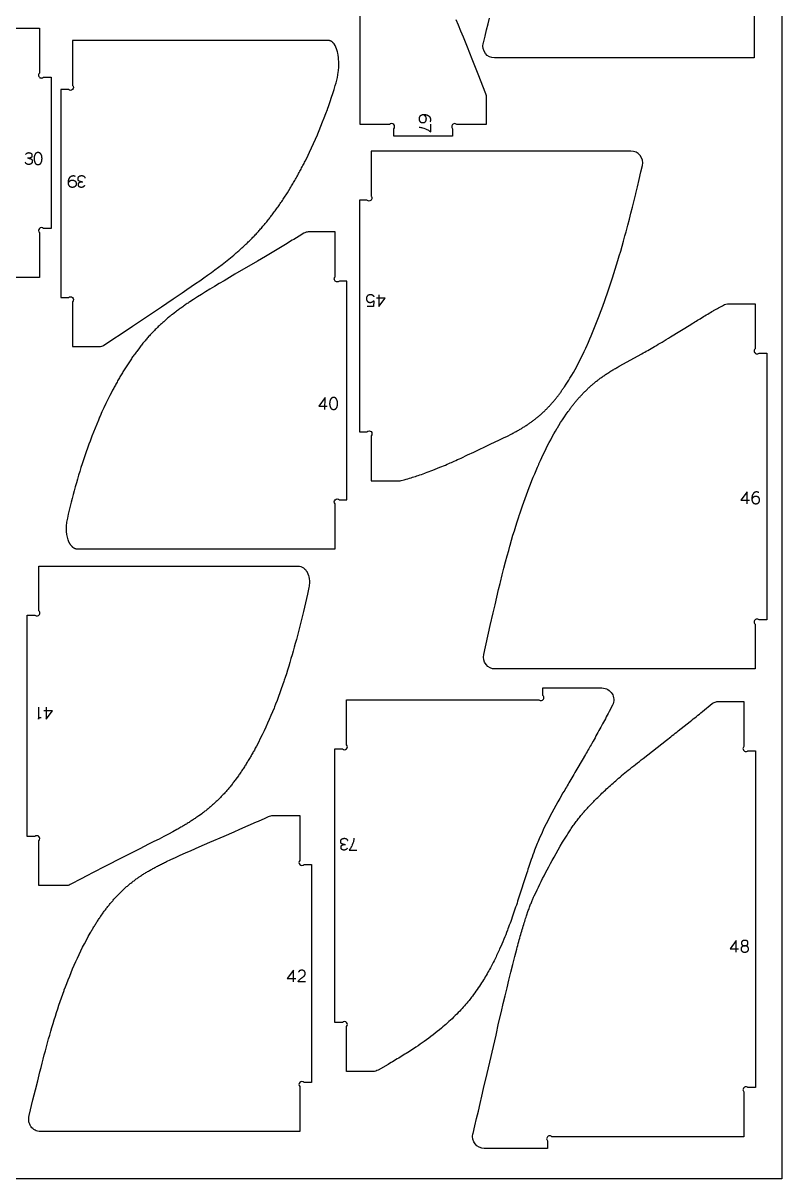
# Model space of a CAD drawing. Header units: millimetres. Extents: x 129 to 4060, y -1224 to 1216.
# Drawn here: x 576 to 1349, y -1224 to -46 of the extents above; entities that cross this region are included whole.
import ezdxf

# ---------------------------------------------------------------- set-up
doc = ezdxf.new("R2010")
doc.units = ezdxf.units.MM
for name, color, linetype, true_color in [('cnc kesim', 7, 'Continuous', 0xff7300), ('Layer 01', 7, 'Continuous', 0x000000), ('çizim', 7, 'Continuous', 0x0500ff)]:
    doc.layers.add(name, color=color, linetype=linetype, true_color=true_color)

msp = doc.modelspace()

# ---------------------------------------------------------------- linework, layer by layer
at = {"layer": 'cnc kesim'}
for points in [[(1016.8, -42.7), (1019.1, -48.3), (1021.5, -54.3), (1024, -60.6), (1028.1, -70.8), (1032.9, -82.9), (1039, -98.1), (1046.9, -118.1, -0.09475), (1047.7, -122.4), (1047.7, -149.8), (1017.7, -149.8, 1), (1013.4, -154.1), (1013.4, -161.8), (953.4, -161.8), (953.4, -154.1, 1), (949.2, -149.8), (919.2, -149.8), (919.2, 45.9, 1)], [(1320.7, -36.2), (1320.7, -81.9), (1056.2, -81.9, -0.230257), (1046.8, -77.4, -0.229891), (1044.6, -67.1), (1044.7, -66.4), (1046.4, -59.8), (1047.9, -53.4), (1049.5, -47.2), (1051, -41.3)], [(565, -51.6), (592.4, -51.6), (592.4, -97.4, 1), (596.6, -101.6), (604.4, -101.6), (604.4, -255.8), (596.6, -255.8, 1), (592.4, -260), (592.4, -305.8), (334.9, -305.8, -0.132575)]]:
    msp.add_lwpolyline(points, format="xyb", dxfattribs=at)
for points in [[(622, -326.2, -1), (626.2, -330.4), (626.2, -376.2), (653.6, -376.2, 0.150876), (658.1, -374.7), (661.7, -372.3), (668.4, -367.8), (674.6, -363.7), (687.2, -355.2), (705.5, -343.1), (716.9, -335.5), (722.4, -331.8), (728.8, -327.5), (732.9, -324.7), (737.8, -321.4), (742.6, -318.1), (747.2, -315), (751.6, -311.9), (755.8, -309), (759.9, -306.1), (763.8, -303.3), (767.6, -300.6), (771.3, -297.8), (775, -295.1), (778.5, -292.4), (782, -289.7), (785.4, -287), (788.8, -284.2), (790.5, -282.8), (792.2, -281.4, 0.003826), (795.5, -278.5, 0.004064), (798.7, -275.6, 0.00428), (802, -272.6, 0.004469), (805.2, -269.5, 0.004626), (808.4, -266.4, 0.004751), (811.5, -263.1, 0.004843), (814.7, -259.7, 0.004902), (817.8, -256.2, 0.004929), (820.9, -252.6, 0.004924), (824.1, -248.9, 0.00557), (827.1, -245), (827.6, -244.4, 0.004075), (830.2, -241, 0.004567), (833.3, -236.8, 0.004364), (836.3, -232.6, 0.004171), (839.3, -228.2, 0.003989), (842.2, -223.8, 0.00585), (845.1, -219.3), (847.9, -214.7, 0.003522), (850.6, -210.2, 0.003391), (853.3, -205.6, 0.003271), (855.9, -200.9, 0.003161), (858.4, -196.3, 0.00306), (860.8, -191.7, 0.005851), (863.2, -187.1), (865.4, -182.6), (866.1, -181.1), (867.6, -178), (869.8, -173.5), (871.8, -169), (873.8, -164.6), (875.7, -160.2), (876, -159.4), (877.5, -155.8), (879.3, -151.5), (881, -147.2), (882.6, -142.9), (884.2, -138.7), (885.8, -134.5), (886, -134), (887.2, -130.4), (888.7, -126.2), (890, -122.1), (891.4, -118.1), (892.7, -114), (893.9, -110), (894.7, -107.3, 0.040137), (896.9, -96.6, 0.019578), (897.4, -91.1, 0.01846), (897.4, -85.7, 0.042579), (896.4, -77.1, 0.017345), (895.8, -74.6, 0.085554), (892.6, -67.7), (892.4, -67.4), (892.2, -67.2), (892.1, -67), (892, -66.9), (891.8, -66.7), (891.7, -66.5), (891.5, -66.4), (891.4, -66.2), (891.2, -66.1), (891, -65.9), (890.9, -65.8), (890.7, -65.6), (890.5, -65.5), (890.4, -65.4), (890.2, -65.3), (890, -65.1), (889.8, -65), (889.6, -64.9), (889.4, -64.8), (889.3, -64.7), (889.2, -64.7), (889.1, -64.6), (889, -64.6), (888.9, -64.6), (888.7, -64.5), (888.6, -64.5), (888.5, -64.4), (888.4, -64.4), (888.3, -64.4), (888.2, -64.4), (888.1, -64.3), (888, -64.3), (887.9, -64.3), (887.8, -64.3), (887.7, -64.2), (887.6, -64.2), (887.5, -64.2), (887.4, -64.2), (887.2, -64.2), (887.1, -64.2), (887, -64.2), (886.9, -64.2), (626.2, -64.2), (626.2, -109.9, -1), (622, -114.2), (614.2, -114.2), (614.2, -326.2)], [(964.2, -511.8, 0.008504), (971.2, -509.8), (972.5, -509.3, 0.005742), (978.4, -507.5, 0.00654), (985, -505.2), (985.7, -504.9, 0.00596), (993.1, -502.2), (1000.5, -499.2, 0.004897), (1007.8, -496.1), (1009.4, -495.4, 0.002476), (1015, -492.9, 0.004081), (1022, -489.7), (1028.7, -486.6), (1035, -483.6), (1051.8, -475.6), (1061.1, -471.2), (1065.2, -469.2), (1069.2, -467.3), (1072.9, -465.4, 0.004163), (1076.5, -463.5, 0.004884), (1079.9, -461.7, 0.005514), (1083.1, -459.8, 0.006041), (1086.2, -457.9, 0.006464), (1089.2, -456, 0.006778), (1092.1, -454, 0.00702), (1094.6, -452.2), (1094.9, -452, 0.007106), (1097.6, -450, 0.007138), (1100.3, -447.8, 0.007091), (1102.8, -445.6, 0.006979), (1105.3, -443.4, 0.00681), (1107.8, -441, 0.006598), (1110.2, -438.6, 0.006352), (1112.5, -436.1, 0.006083), (1114.8, -433.6, 0.005802), (1117, -431, 0.005516), (1119.1, -428.3, 0.005233), (1121.3, -425.6, 0.004957), (1123.3, -422.8, 0.00469), (1125.3, -420, 0.008624), (1127.3, -417.2), (1129.2, -414.3), (1131.1, -411.4), (1131.7, -410.4), (1132.9, -408.4), (1134.7, -405.4), (1136.4, -402.5), (1138.1, -399.5), (1139.8, -396.4), (1141.4, -393.4), (1143, -390.3), (1144.5, -387.3), (1146, -384.2), (1147.5, -381), (1149, -377.9), (1150.4, -374.8), (1150.8, -374), (1151.9, -371.6), (1153.3, -368.3), (1154.7, -365.1), (1156, -361.8), (1157.4, -358.5), (1158.7, -355.1), (1160.1, -351.7), (1161.4, -348.3), (1162.8, -344.7), (1164.1, -341.2), (1165.5, -337.5), (1166.8, -333.8), (1168.1, -330.1), (1169.5, -326.2), (1170.8, -322.3), (1172.2, -318.3), (1173.5, -314.3), (1174.9, -310.2), (1176.3, -306), (1177.6, -301.7), (1179, -297.4), (1180.4, -292.9), (1181.8, -288.3), (1183.2, -283.6), (1184.6, -278.8), (1186, -273.8), (1187.5, -268.7), (1188.9, -263.4), (1190.1, -259.2), (1190.4, -257.9), (1191.9, -252.3), (1193.5, -246.4), (1195, -240.3), (1196.6, -234), (1198.3, -227.4), (1199.9, -220.6), (1200.1, -220.1), (1201.7, -213.4), (1203.4, -205.9), (1205.2, -198.2), (1206.7, -191.6, 0.481569), (1195, -176.9), (930.4, -176.9), (930.4, -222.7, -1), (926.1, -226.9), (918.4, -226.9), (918.4, -462.9), (926.1, -462.9, -1), (930.4, -467.1), (930.4, -512.9), (959, -512.9, 0.065732), (961.1, -512.6)], [(898, -309.3, -1), (893.7, -305.1), (893.7, -259.3), (866.4, -259.3, 0.139836), (861.9, -260.7), (857.1, -263.6), (851.6, -267), (850.1, -267.8), (843.2, -272), (836.2, -276.2), (829.4, -280.3), (822.7, -284.3), (814.7, -289), (791.6, -302.5), (786, -305.8), (780.7, -309), (775.6, -312), (770.7, -314.9), (766.1, -317.7), (761.7, -320.4), (757.5, -323), (753.4, -325.5), (749.5, -328), (745.7, -330.5, 0.003318), (742, -333, 0.003708), (738.4, -335.6, 0.004081), (734.9, -338.1, 0.007164), (731.4, -340.6), (728, -343.3, 0.005022), (724.7, -345.9, 0.005259), (721.5, -348.7, 0.00545), (718.3, -351.5, 0.005593), (715.1, -354.3, 0.005688), (712, -357.3, 0.005736), (709, -360.4, 0.00574), (706, -363.5, 0.005704), (703, -366.8, 0.005633), (700.1, -370.2, 0.005532), (697.2, -373.7, 0.009106), (694.4, -377.3), (691.6, -381, 0.004975), (688.8, -384.8, 0.004684), (686.1, -388.7, 0.004419), (683.4, -392.6, 0.004179), (680.8, -396.7, 0.003961), (678.2, -400.8, 0.003765), (675.8, -404.9, 0.003563), (673.3, -409), (673.3, -409.1, 0.003426), (671, -413.3, 0.00328), (668.7, -417.5, 0.006172), (666.4, -421.7), (664.3, -425.9), (662.2, -430.1), (660.1, -434.3), (658.2, -438.5), (656.2, -442.7), (654.4, -446.9), (653.8, -448.1), (652.6, -451), (650.8, -455.2), (649.1, -459.3), (647.5, -463.4), (645.9, -467.4), (644.4, -471.5), (644, -472.6), (642.9, -475.5), (641.4, -479.5), (640, -483.5), (638.7, -487.5), (637.4, -491.5), (636.1, -495.5), (634.8, -499.4), (633.6, -503.4), (632.4, -507.3), (631.2, -511.2), (630.1, -515.1), (629, -519.1), (627.9, -523), (626.9, -526.9), (625.8, -530.9), (624.8, -534.8), (623.8, -538.8), (622.8, -542.8), (621.9, -546.8), (620.9, -551, 0.028364), (620, -556.3, 0.030494), (619.7, -561.9, 0.081422), (621.5, -573.1), (621.6, -573.5), (621.7, -573.9), (621.9, -574.3), (622.1, -574.6), (622.2, -575), (622.4, -575.4), (622.6, -575.8), (622.8, -576.2), (623, -576.5), (623.2, -576.9), (623.4, -577.3), (623.7, -577.6), (623.9, -578), (624.2, -578.3), (624.4, -578.6), (624.7, -579), (625, -579.3), (625.1, -579.4), (625.3, -579.6), (625.4, -579.7), (625.6, -579.9), (625.7, -580), (625.9, -580.2), (626.1, -580.3), (626.2, -580.4), (626.4, -580.6), (626.6, -580.7), (626.7, -580.8), (626.9, -580.9), (627.1, -581.1), (627.3, -581.2), (627.5, -581.3), (627.7, -581.4), (627.9, -581.5), (628, -581.6), (628.2, -581.7), (628.4, -581.7), (628.6, -581.8), (628.8, -581.9), (629, -581.9), (629.3, -582), (629.5, -582), (629.7, -582.1), (629.9, -582.1), (630.1, -582.2), (630.3, -582.2), (630.5, -582.2), (630.8, -582.2), (631, -582.2), (893.7, -582.2), (893.7, -536.5, -1), (898, -532.2), (905.7, -532.2), (905.7, -309.3)], [(1056.8, -704.7, -0.481008), (1045.1, -690.1), (1051.8, -660.5), (1054.7, -647.6), (1056.6, -639.5), (1058.4, -631.5), (1060.3, -623.7), (1061.8, -617.5), (1062.1, -616.1), (1063.9, -608.8), (1065.6, -601.9), (1067.3, -595.5), (1068.9, -589.4), (1070.5, -583.8), (1071.7, -579.4), (1072, -578.4), (1073.5, -573.4), (1074.9, -568.5), (1076.3, -563.8), (1077.8, -559.3), (1079.1, -554.9), (1080.5, -550.6), (1081.6, -547.4), (1081.9, -546.5), (1083.3, -542.4), (1084.6, -538.5), (1086, -534.6), (1087.4, -530.8), (1088.7, -527.1), (1090.1, -523.4), (1091.5, -519.8), (1092.8, -516.3), (1094.2, -512.7), (1095.6, -509.2), (1097, -505.8), (1098.5, -502.3), (1099.9, -499), (1101.1, -496.2), (1101.3, -495.6), (1102.8, -492.4), (1104.3, -489.2), (1105.7, -486.1), (1107.2, -483), (1108.7, -480), (1110.2, -477), (1111.7, -474), (1113.3, -471.1), (1114.9, -468.1), (1116.5, -465.2), (1118.2, -462.3), (1119.9, -459.4), (1120.1, -459), (1121.6, -456.5), (1123.4, -453.6), (1125.3, -450.7), (1127.2, -447.9), (1129.1, -445), (1131.1, -442.2, -0.004416), (1133.2, -439.4, -0.004664), (1135.3, -436.6, -0.004924), (1137.5, -433.9, -0.00519), (1139.7, -431.2, -0.005457), (1142, -428.5, -0.005721), (1144.4, -425.9, -0.005977), (1146.8, -423.3, -0.006216), (1149.4, -420.8, -0.006426), (1151.9, -418.3, -0.006593), (1154.6, -415.9, -0.006703), (1157.2, -413.6), (1157.3, -413.6, -0.006732), (1160.1, -411.3, -0.006674), (1163, -409, -0.006511), (1166, -406.9, -0.006225), (1169.1, -404.7, -0.005801), (1172.4, -402.6, -0.005229), (1175.7, -400.5, -0.004502), (1179.3, -398.4, -0.006202), (1183, -396.2), (1206.1, -383.5, 0.002149), (1212.2, -380, 0.002284), (1218.9, -376.1), (1219, -376, 0.002294), (1226.7, -371.5, 0.002997), (1235.5, -366.2), (1256.1, -353.5, -0.002524), (1266.9, -346.9), (1267.6, -346.5, -0.006061), (1279, -339.7), (1279.3, -339.5, -0.008686), (1289.5, -333.9), (1290.4, -333.4, -0.127977), (1293.3, -332.7), (1321.5, -332.7), (1321.5, -378.4, 1), (1325.7, -382.7), (1333.5, -382.7), (1333.5, -654.7), (1325.7, -654.7, 1), (1321.5, -659), (1321.5, -704.7)], [(592, -879.7, 1), (587.8, -875.5), (580, -875.5), (580, -649.8), (587.8, -649.8, 1), (592, -645.6), (592, -599.8), (855.9, -599.8, -0.15565), (861.4, -601.6, -0.111744), (865.1, -605.8), (865.3, -606.2, -0.088008), (867.3, -612.6), (867.4, -613.1, -0.056755), (867.4, -618.9, -0.026745), (866.9, -621.7), (865.4, -628.5), (864.4, -633), (863.4, -637.4), (862.4, -641.7), (861.4, -646), (860.4, -650.2), (859.4, -654.4), (858.3, -658.5), (857.3, -662.6), (856.3, -666.6), (855.3, -670.6), (854.2, -674.6), (853.1, -678.6), (852.1, -682.5), (851, -686.4), (849.9, -690.3), (848.7, -694.2), (847.6, -698.1), (846.4, -702), (845.2, -705.8), (844, -709.7), (842.7, -713.5), (841.8, -716.2), (841.4, -717.4), (840.1, -721.3), (838.8, -725.1), (837.4, -729), (835.9, -732.8), (834.5, -736.7), (833, -740.6), (831.9, -743.2), (831.5, -744.5), (829.9, -748.3), (828.2, -752.2), (826.6, -756.1), (824.9, -760), (823.1, -764), (821.3, -767.9), (819.4, -771.8), (817.5, -775.7), (815.5, -779.6), (813.5, -783.5), (812.4, -785.4), (811.4, -787.4, -0.00344), (809.2, -791.2, -0.00362), (807, -795.1, -0.003822), (804.7, -798.9, -0.004047), (802.4, -802.6, -0.004298), (800, -806.4, -0.004579), (797.6, -810, -0.008479), (795.1, -813.6), (792.6, -817.1, -0.005486), (790, -820.5, -0.005692), (787.4, -823.9, -0.005886), (784.7, -827.1, -0.006061), (781.9, -830.3, -0.006215), (779.1, -833.3, -0.00634), (776.3, -836.3, -0.00643), (773.4, -839.1, -0.006479), (770.4, -841.9, -0.00648), (767.4, -844.6, -0.006428), (764.3, -847.2, -0.006318), (761.1, -849.8, -0.008952), (757.9, -852.2), (754.5, -854.6, -0.005601), (751.1, -857, -0.005236), (747.6, -859.3, -0.004813), (744, -861.6, -0.004338), (740.3, -863.9, -0.003821), (736.4, -866.1, -0.005974), (732.3, -868.4), (728.2, -870.7), (723.8, -873), (719.1, -875.5), (714.3, -878), (709.1, -880.7), (703.6, -883.4), (694.6, -888), (671.7, -899.6), (664.4, -903.3), (657, -907.1), (649.3, -911), (646.6, -912.4), (641.5, -915.1), (634.2, -918.9), (633.7, -919.2), (625.8, -923.3), (623.9, -924.4, -0.126441), (619.4, -925.5), (592, -925.5)], [(1101.2, -736.1, 1), (1105.4, -731.9), (1105.4, -724.1), (1165.5, -724.1, -0.131875), (1171.6, -725.7, -0.125212), (1175.8, -729.9, -0.125411), (1177.5, -735.5, -0.132757), (1176.2, -741.6), (1172.8, -748.2, -0.003567), (1165.1, -762.5), (1164.3, -764, -0.003862), (1156.5, -778.3), (1155.2, -780.6, -0.003483), (1148.8, -791.8), (1141.1, -805.1, -0.000555), (1132.8, -819.2, 0.001625), (1125.8, -831.1), (1122.7, -836.6, 0.018324), (1106.8, -866.4, 0.008572), (1102.4, -876.1, 0.012192), (1096.9, -889.4, 0.007638), (1093.5, -898.8, 0.00451), (1090.8, -906.9, 0.001601), (1088.3, -914.5), (1081, -937.4, -0.00179), (1078.3, -945.4, -0.002537), (1075.5, -953.5, -0.003471), (1072.6, -962, -0.004733), (1069.7, -969.7), (1069.3, -970.8, -0.006026), (1065.6, -980.2, -0.00763), (1061.3, -990.1, -0.009617), (1056.3, -1000.8, -0.012027), (1050.3, -1012.3, -0.015482), (1042.9, -1024.6, -0.020718), (1033.5, -1038.1, -0.007613), (1030.1, -1042.5, -0.019279), (1020.6, -1053.3, -0.020707), (1008, -1065.6, -0.009172), (1002.1, -1070.7, -0.019235), (984.5, -1084.3, -0.007225), (976, -1090.1), (972.4, -1092.5, -0.007222), (960, -1100.3, -0.005309), (947.6, -1107.7), (937.5, -1113.5, -0.134733), (932.5, -1114.9), (905.4, -1114.9), (905.4, -1069.2, 1), (901.2, -1064.9), (893.4, -1064.9), (893.4, -786.1), (901.2, -786.1, 1), (905.4, -781.9), (905.4, -736.1)], [(1045.7, -1193.4, -0.486068), (1034.1, -1178.6), (1034.2, -1178.1), (1036, -1170.5), (1037.8, -1162.9), (1039.7, -1155.3), (1041.5, -1147.7), (1043.2, -1140), (1045, -1132.4), (1048.6, -1116.9), (1057.6, -1077.8), (1060.3, -1065.7), (1063.1, -1053.8), (1065, -1045.8), (1066.9, -1037.8), (1068.8, -1029.8), (1070.8, -1021.8), (1072.7, -1013.8), (1074.7, -1005.8), (1076.7, -997.9), (1078.8, -990.2, -0.003631), (1080.8, -982.6, -0.002615), (1082.8, -975.3, -0.003229), (1084.8, -968.4, -0.003869), (1086.8, -962, -0.004502), (1088.7, -956.2), (1090.5, -951, -0.007561), (1092.1, -946.5, -0.005534), (1093.7, -942.6, -0.005215), (1095.2, -939, -0.004274), (1096.6, -935.8), (1098, -932.8), (1099.4, -929.8), (1100.8, -927), (1102.2, -924.1), (1103.6, -921.2), (1105.1, -918.3), (1106.6, -915.4), (1108.1, -912.4), (1109.7, -909.4), (1111.4, -906.3), (1113.1, -903.1), (1114.9, -899.8), (1116.8, -896.4), (1118.8, -892.8), (1120.9, -889.2), (1123.1, -885.3), (1125.5, -881.3, -0.005173), (1128, -877.2, -0.00409), (1130.6, -872.9, -0.005287), (1133.4, -868.5, -0.006681), (1136.3, -864.2, -0.007988), (1139.4, -860.1, -0.008253), (1142.5, -856, -0.008151), (1145.7, -852.2), (1145.8, -852, -0.006485), (1149, -848.4, -0.004549), (1152.4, -844.7, -0.004295), (1156.1, -840.8, -0.004019), (1160.1, -836.7, -0.004337), (1164.4, -832.5, -0.004513), (1169, -828.1, -0.004589), (1174.1, -823.5, -0.004599), (1179.6, -818.6, -0.004314), (1185.4, -813.6), (1185.6, -813.4, -0.004181), (1192.3, -807.9, -0.002684), (1199.8, -801.9, -0.001443), (1207.5, -795.9), (1231.2, -777.3, 0.001145), (1243.2, -767.9), (1255.5, -758.1, 0.001894), (1267.9, -748.1), (1277.9, -740, -0.12705), (1281.9, -738.1, -0.052571), (1283.2, -738), (1310.1, -738), (1310.1, -783.7, 1), (1314.3, -788), (1322.1, -788), (1322.1, -1131.4), (1314.3, -1131.4, 1), (1310.1, -1135.7), (1310.1, -1181.4), (1114.3, -1181.4, 1), (1110.1, -1185.7), (1110.1, -1193.4)], [(593.5, -1176.1, -0.126379), (588, -1174.7, -0.111936), (584, -1171.2), (583.8, -1170.9, -0.099279), (581.8, -1166.1, -0.109506), (582, -1159.9), (585.9, -1143.7), (588.3, -1133.8), (590.7, -1124.4), (592.9, -1115.3), (594.1, -1110.9), (595.2, -1106.5), (596.3, -1102.3), (597.4, -1098.1), (598.5, -1093.9), (599.6, -1089.8), (600.7, -1085.8), (601.8, -1081.8), (602.9, -1077.9), (604, -1074), (605.2, -1070.1), (606.3, -1066.2), (607.5, -1062.4), (608.7, -1058.6), (609.9, -1054.8), (611.1, -1051.1), (612.3, -1047.3), (613.6, -1043.6), (614.9, -1039.9), (616.2, -1036.2), (617.5, -1032.4), (617.8, -1031.7), (618.9, -1028.7), (620.3, -1025.1), (621.8, -1021.4), (623.3, -1017.7), (624.8, -1014), (626.3, -1010.3), (627.9, -1006.6), (629.5, -1003), (631.2, -999.3), (632.9, -995.6), (634.7, -992), (636.5, -988.3), (637.3, -986.7), (638.4, -984.7), (640.3, -981.1), (642.2, -977.5), (644.2, -973.9, -0.003695), (646.3, -970.3, -0.003917), (648.4, -966.8, -0.004167), (650.5, -963.4, -0.004446), (652.7, -960, -0.007796), (655, -956.6), (657.3, -953.3, -0.005381), (659.7, -950.1, -0.00563), (662.1, -946.9, -0.005873), (664.6, -943.9, -0.006106), (667.1, -940.9, -0.006322), (669.7, -938, -0.006518), (672.3, -935.2, -0.006689), (675, -932.4, -0.006827), (677.8, -929.8, -0.006926), (680.6, -927.2, -0.006977), (683.5, -924.7, -0.006975), (686.5, -922.3, -0.006916), (689.6, -919.9, -0.008311), (692.7, -917.6), (693.5, -917.1, -0.005068), (695.9, -915.4, -0.006368), (699.3, -913.3, -0.006046), (702.7, -911.2, -0.005648), (706.3, -909.1, -0.005175), (710, -907.1, -0.004632), (713.8, -905.1, -0.004023), (717.8, -903, -0.005995), (722, -901), (726.4, -898.9), (731.1, -896.8), (736, -894.5), (741.3, -892.2), (747, -889.7), (755.1, -886.1), (766.1, -881.3), (780.7, -875), (790.8, -870.6), (796.7, -868), (805.1, -864.3), (813.6, -860.5), (815.5, -859.7), (822.3, -856.6), (825.9, -855, -0.107917), (830.3, -854), (857.7, -854), (857.7, -899.8, 1), (862, -904), (869.7, -904), (869.7, -1126.1), (862, -1126.1, 1), (857.7, -1130.4), (857.7, -1176.1)]]:
    msp.add_lwpolyline(points, format="xyb", close=True, dxfattribs=at)
at = {"layer": 'Layer 01'}
msp.add_lwpolyline([(128.8, 1215.6), (1348.8, 1215.6), (1348.8, -1224.4), (128.8, -1224.4)], close=True, dxfattribs=at)
at = {"layer": 'çizim'}
for p, q in [((944.6, -326.8), (935.9, -326.8)), ((877, -436.7), (885.7, -436.7)), ((1307, -532.8), (1315.7, -532.8)), ((605.7, -747.3), (597, -747.3)), ((1296, -989.8), (1304.7, -989.8)), ((844.9, -1020.3), (853.7, -1020.3))]:
    msp.add_line(p, q, dxfattribs=at)
for points in [[(990.6, -147), (990.7, -146.9), (990.7, -146.7), (990.8, -146.6), (990.9, -146.4), (990.9, -146.3), (991, -146.2), (991, -146), (991, -145.9), (991.1, -145.8), (991.1, -145.6), (991.1, -145.5), (991.1, -145.3), (991.2, -145.2), (991.2, -145), (991.2, -144.9), (991.2, -144.8), (991.2, -144.6), (991.2, -144.5), (991.2, -144.4), (991.2, -144.3), (991.1, -144.1), (991.1, -144), (991.1, -143.9), (991.1, -143.8), (991.1, -143.7), (991, -143.6), (991, -143.5), (990.9, -143.4), (990.9, -143.2), (990.9, -143.1), (990.8, -143), (990.8, -142.9), (990.7, -142.8), (990.7, -142.7), (990.6, -142.6), (990.5, -142.5), (990.5, -142.4), (990.4, -142.4), (990.3, -142.3), (990.3, -142.2), (990.2, -142.1), (990.1, -142), (990, -141.9), (989.9, -141.8), (989.8, -141.8), (989.7, -141.7), (989.6, -141.6), (989.5, -141.5), (989.3, -141.4), (989.1, -141.2), (988.9, -141.1), (988.7, -141), (988.5, -140.9), (988.3, -140.8), (988, -140.7), (987.8, -140.6), (987.6, -140.5), (987.4, -140.4), (987.2, -140.3), (986.9, -140.3), (986.7, -140.2), (986.5, -140.2), (986.2, -140.1), (986, -140.1), (985.3, -140), (985.2, -140), (985.1, -140), (984.9, -140), (984.8, -140), (984.5, -140), (984.2, -140), (983.9, -140), (983.7, -140), (983.4, -140), (983.2, -140), (983, -140.1), (982.8, -140.1), (982.6, -140.1), (982.5, -140.1), (982.4, -140.2), (982.3, -140.2), (982.2, -140.2), (982.1, -140.3), (982, -140.3), (981.9, -140.3), (981.8, -140.4), (981.7, -140.4), (981.6, -140.5), (981.5, -140.5), (981.4, -140.5), (981.3, -140.6), (981.2, -140.6), (981.1, -140.7), (981, -140.7), (980.9, -140.8), (980.8, -140.9), (980.7, -140.9), (980.6, -141), (980.5, -141), (980.4, -141.1), (980.3, -141.2), (980.3, -141.2), (980.3, -141.2), (980.2, -141.3), (980.2, -141.3), (980.1, -141.4), (980.1, -141.4), (980.1, -141.4), (980, -141.5), (980, -141.5), (980, -141.5), (979.9, -141.6), (979.9, -141.6), (979.9, -141.7), (979.8, -141.7), (979.8, -141.8), (979.8, -141.8), (979.7, -141.9), (979.7, -141.9), (979.7, -141.9), (979.7, -142), (979.6, -142.1), (979.6, -142.2), (979.5, -142.3), (979.5, -142.4), (979.4, -142.5), (979.4, -142.6), (979.4, -142.7), (979.3, -142.8), (979.3, -142.9), (979.3, -143.1), (979.3, -143.2), (979.2, -143.3), (979.2, -143.4), (979.2, -143.5), (979.2, -143.7), (979.2, -143.8), (979.2, -143.9), (979.2, -144.1), (979.2, -144.2), (979.2, -144.3), (979.2, -144.4), (979.2, -144.5), (979.2, -144.6), (979.2, -144.7), (979.2, -144.8), (979.2, -144.9), (979.3, -145), (979.3, -145.1), (979.3, -145.2), (979.3, -145.3), (979.4, -145.4), (979.4, -145.5), (979.4, -145.6), (979.4, -145.6), (979.5, -145.7), (979.5, -145.8), (979.6, -145.9), (979.6, -146), (979.6, -146.1), (979.7, -146.1), (979.7, -146.2), (979.8, -146.3), (979.8, -146.4), (979.9, -146.4), (979.9, -146.5), (980, -146.6), (980, -146.7), (980.1, -146.7), (980.2, -146.8), (980.2, -146.9), (980.3, -146.9), (980.4, -147), (980.4, -147), (980.5, -147.1), (980.6, -147.2), (980.6, -147.2), (980.7, -147.3), (980.8, -147.3), (980.9, -147.4), (980.9, -147.4), (981, -147.5), (981.1, -147.5), (981.2, -147.5), (981.3, -147.6), (981.4, -147.6), (981.4, -147.6), (981.5, -147.7), (981.6, -147.7), (981.7, -147.7), (981.8, -147.8), (981.9, -147.8), (982, -147.8), (982.1, -147.8), (982.2, -147.8), (982.3, -147.9), (982.4, -147.9), (982.5, -147.9), (982.6, -147.9), (982.7, -147.9), (982.8, -147.9), (982.9, -147.9), (983, -147.9), (983.1, -147.9), (983.2, -147.9), (983.3, -147.9), (983.4, -147.9), (983.5, -147.9), (983.6, -147.9), (983.7, -147.8), (983.8, -147.8), (983.9, -147.8), (984, -147.8), (984.1, -147.8), (984.2, -147.8), (984.3, -147.7), (984.4, -147.7), (984.5, -147.7), (984.5, -147.6), (984.6, -147.6), (984.7, -147.6), (984.8, -147.5), (984.9, -147.5), (984.9, -147.4), (985, -147.4), (985.1, -147.4), (985.2, -147.3), (985.2, -147.3), (985.3, -147.2), (985.4, -147.1), (985.4, -147.1), (985.5, -147), (985.6, -147), (985.6, -146.9), (985.7, -146.8), (985.8, -146.8), (985.8, -146.7), (985.9, -146.6), (985.9, -146.6), (986, -146.5), (986, -146.4), (986.1, -146.3), (986.1, -146.3), (986.2, -146.2), (986.2, -146.1), (986.2, -146), (986.3, -145.9), (986.3, -145.9), (986.4, -145.8), (986.4, -145.7), (986.4, -145.6), (986.4, -145.5), (986.5, -145.4), (986.5, -145.3), (986.5, -145.3), (986.5, -145.2), (986.6, -145.1), (986.6, -145), (986.6, -144.9), (986.6, -144.8), (986.6, -144.7), (986.6, -144.6), (986.6, -144.5), (986.6, -144.4), (986.7, -144.3), (986.7, -144.2), (986.7, -144.1), (986.7, -143.9), (986.6, -143.7), (986.6, -143.6), (986.6, -143.5), (986.6, -143.4), (986.6, -143.3), (986.6, -143.2), (986.6, -143.2), (986.6, -143.1), (986.5, -143), (986.5, -142.9), (986.5, -142.8), (986.5, -142.8), (986.5, -142.7), (986.4, -142.6), (986.4, -142.5), (986.4, -142.5), (986.4, -142.4), (986.3, -142.3), (986.3, -142.2), (986.3, -142.2), (986.2, -142.1), (986.2, -142), (986.1, -142), (986.1, -141.9), (986.1, -141.8), (986, -141.8), (986, -141.7), (985.9, -141.6), (985.9, -141.6), (985.8, -141.5), (985.8, -141.5), (985.7, -141.4), (985.7, -141.4), (985.6, -141.2), (985.5, -141.1), (985.3, -141), (985.2, -140.9), (985.1, -140.8), (984.9, -140.7), (984.8, -140.6), (984.7, -140.5), (984.5, -140.4), (984.3, -140.3), (984.2, -140.2), (984, -140.1), (983.8, -140.1), (983.7, -140)], [(629.9, -210.2), (629.9, -210.3), (629.9, -210.4), (629.9, -210.5), (629.9, -210.6), (629.9, -210.7), (629.9, -210.8), (629.9, -210.9), (629.9, -211), (629.8, -211.1), (629.8, -211.2), (629.8, -211.3), (629.8, -211.4), (629.8, -211.5), (629.7, -211.6), (629.7, -211.6), (629.7, -211.7), (629.6, -211.8), (629.6, -211.9), (629.5, -212), (629.5, -212.1), (629.5, -212.1), (629.4, -212.2), (629.4, -212.3), (629.3, -212.4), (629.3, -212.4), (629.2, -212.5), (629.1, -212.6), (629.1, -212.7), (629, -212.7), (629, -212.8), (628.9, -212.9), (628.8, -212.9), (628.8, -213), (628.7, -213), (628.6, -213.1), (628.5, -213.2), (628.5, -213.2), (628.4, -213.3), (628.3, -213.3), (628.2, -213.4), (628.2, -213.4), (628.1, -213.4), (628, -213.5), (627.9, -213.5), (627.8, -213.6), (627.8, -213.6), (627.7, -213.6), (627.6, -213.7), (627.5, -213.7), (627.4, -213.7), (627.3, -213.8), (627.2, -213.8), (627.1, -213.8), (627, -213.8), (626.9, -213.8), (626.8, -213.9), (626.7, -213.9), (626.6, -213.9), (626.5, -213.9), (626.4, -213.9), (626.3, -213.9), (626.2, -213.9), (626.1, -213.9), (626, -213.9), (625.9, -213.9), (625.8, -213.9), (625.6, -213.9), (625.5, -213.9), (625.4, -213.9), (625.2, -213.9), (625.1, -213.9), (625, -213.8), (624.9, -213.8), (624.8, -213.8), (624.7, -213.7), (624.6, -213.7), (624.5, -213.7), (624.3, -213.6), (624.2, -213.6), (624.1, -213.5), (624.1, -213.5), (624.1, -213.5), (624, -213.5), (624, -213.4), (623.9, -213.4), (623.9, -213.4), (623.8, -213.4), (623.8, -213.3), (623.7, -213.3), (623.7, -213.3), (623.6, -213.2), (623.6, -213.2), (623.6, -213.2), (623.5, -213.1), (623.5, -213.1), (623.4, -213.1), (623.4, -213), (623.4, -213), (623.3, -213), (623.3, -212.9), (623.3, -212.9), (623.2, -212.8), (623.2, -212.8), (623.2, -212.8), (623.1, -212.7), (623, -212.6), (623, -212.5), (622.9, -212.4), (622.8, -212.3), (622.8, -212.2), (622.7, -212.1), (622.7, -212), (622.6, -211.9), (622.6, -211.8), (622.5, -211.7), (622.5, -211.6), (622.4, -211.5), (622.4, -211.4), (622.4, -211.3), (622.3, -211.2), (622.3, -211.1), (622.3, -211), (622.2, -210.9), (622.2, -210.8), (622.1, -210.5), (622.1, -210.3), (622.1, -210.1), (622, -209.9), (622, -209.6), (622, -209.4), (622, -209.1), (622, -208.9), (622, -208.7), (622, -208.4), (622, -208.1), (622, -207.8), (622.1, -207.5), (622.1, -207.3), (622.1, -207), (622.2, -206.8), (622.2, -206.5), (622.3, -206.3), (622.3, -206.1), (622.4, -205.8), (622.5, -205.6), (622.5, -205.5), (622.6, -205.4), (622.6, -205.3), (622.7, -205.1), (622.7, -205), (622.7, -204.9), (622.8, -204.8), (622.9, -204.7), (622.9, -204.6), (623, -204.5), (623, -204.4), (623.1, -204.3), (623.2, -204.2), (623.2, -204.1), (623.3, -204), (623.4, -203.9), (623.4, -203.8), (623.5, -203.7), (623.6, -203.6), (623.6, -203.5), (623.7, -203.4), (623.8, -203.4), (623.9, -203.3), (624, -203.2), (624, -203.1), (624.1, -203), (624.2, -202.9), (624.3, -202.9), (624.4, -202.8), (624.5, -202.7), (624.6, -202.7), (624.7, -202.6), (624.8, -202.5), (624.9, -202.5), (624.9, -202.4), (625, -202.4), (625.1, -202.3), (625.2, -202.3), (625.3, -202.2), (625.4, -202.2), (625.6, -202.2), (625.7, -202.1), (625.8, -202.1), (625.9, -202.1), (626, -202), (626.1, -202), (626.2, -202), (626.3, -202), (626.4, -202), (626.5, -202), (626.7, -201.9), (626.8, -201.9), (626.9, -201.9), (627, -201.9), (627.1, -201.9), (627.3, -201.9), (627.4, -201.9), (627.4, -201.9), (627.5, -202), (627.6, -202), (627.6, -202), (627.7, -202), (627.8, -202), (627.8, -202), (627.9, -202), (627.9, -202), (628, -202.1), (628.1, -202.1), (628.1, -202.1), (628.2, -202.1), (628.3, -202.1), (628.3, -202.2), (628.4, -202.2), (628.4, -202.2), (628.5, -202.2), (628.5, -202.3), (628.6, -202.3), (628.7, -202.3), (628.7, -202.4), (628.8, -202.4), (628.8, -202.4), (628.9, -202.5), (628.9, -202.5), (629, -202.5)], [(933.5, -325.3), (933.4, -325.2), (933.3, -325.1), (933.2, -324.9), (933.1, -324.8), (933, -324.7), (932.9, -324.6), (932.8, -324.5), (932.7, -324.5), (932.6, -324.4), (932.5, -324.3), (932.4, -324.2), (932.3, -324.1), (932.2, -324.1), (932.1, -324), (932, -323.9), (931.9, -323.9), (931.8, -323.8), (931.7, -323.8), (931.6, -323.7), (931.4, -323.7), (931.3, -323.6), (931.2, -323.6), (931.1, -323.5), (931, -323.5), (930.8, -323.5), (930.7, -323.5), (930.6, -323.4), (930.4, -323.4), (930.3, -323.4), (930.2, -323.4), (930, -323.4), (929.9, -323.4), (929.7, -323.4), (929.6, -323.4), (929.4, -323.4), (929.2, -323.4), (929.1, -323.4), (928.9, -323.4), (928.8, -323.5), (928.6, -323.5), (928.5, -323.5), (928.3, -323.6), (928.2, -323.6), (928.1, -323.6), (927.9, -323.7), (927.8, -323.7), (927.7, -323.8), (927.5, -323.8), (927.5, -323.8), (927.4, -323.9), (927.4, -323.9), (927.3, -323.9), (927.2, -324), (927.2, -324), (927.1, -324), (927.1, -324.1), (927, -324.1), (927, -324.2), (926.9, -324.2), (926.8, -324.2), (926.8, -324.3), (926.7, -324.3), (926.7, -324.4), (926.6, -324.4), (926.6, -324.5), (926.5, -324.6), (926.5, -324.6), (926.4, -324.7), (926.4, -324.7), (926.3, -324.8), (926.3, -324.9), (926.3, -324.9), (926.2, -325), (926.2, -325.1), (926.1, -325.1), (926.1, -325.2), (926, -325.4), (925.9, -325.5), (925.9, -325.6), (925.8, -325.7), (925.8, -325.8), (925.8, -325.9), (925.7, -326), (925.7, -326.1), (925.7, -326.2), (925.6, -326.3), (925.6, -326.4), (925.6, -326.5), (925.6, -326.6), (925.6, -326.7), (925.6, -326.8), (925.6, -326.9), (925.5, -327), (925.5, -327.1), (925.5, -327.2), (925.5, -327.3), (925.6, -327.4), (925.6, -327.5), (925.6, -327.6), (925.6, -327.7), (925.6, -327.8), (925.6, -327.9), (925.6, -328), (925.6, -328.1), (925.7, -328.2), (925.7, -328.3), (925.7, -328.4), (925.7, -328.5), (925.8, -328.5), (925.8, -328.6), (925.8, -328.7), (925.8, -328.8), (925.9, -328.9), (925.9, -329), (926, -329.1), (926, -329.2), (926, -329.2), (926.1, -329.3), (926.1, -329.4), (926.2, -329.5), (926.2, -329.6), (926.3, -329.6), (926.3, -329.7), (926.4, -329.8), (926.4, -329.9), (926.5, -329.9), (926.6, -330), (926.6, -330.1), (926.7, -330.1), (926.8, -330.2), (926.8, -330.3), (926.9, -330.3), (927, -330.4), (927, -330.4), (927.1, -330.5), (927.2, -330.5), (927.3, -330.6), (927.3, -330.6), (927.4, -330.7), (927.5, -330.7), (927.6, -330.8), (927.7, -330.8), (927.8, -330.8), (927.9, -330.9), (927.9, -330.9), (928, -330.9), (928.1, -331), (928.2, -331), (928.3, -331), (928.4, -331), (928.5, -331), (928.6, -331.1), (928.7, -331.1), (928.8, -331.1), (928.9, -331.1), (929.1, -331.1), (929.2, -331.1), (929.3, -331.1), (929.4, -331.1), (929.6, -331.1), (929.7, -331.1), (929.8, -331.1), (930, -331.1), (930.1, -331), (930.2, -331), (930.3, -331), (930.5, -331), (930.6, -330.9), (930.7, -330.9), (930.8, -330.8), (931, -330.8), (931.1, -330.8), (931.2, -330.7), (931.3, -330.6), (931.4, -330.6), (931.5, -330.5), (931.6, -330.5), (931.7, -330.4), (931.8, -330.3), (931.9, -330.3), (932, -330.2), (932.1, -330.1), (932.3, -330), (932.4, -329.9), (932.5, -329.8), (932.6, -329.8), (932.8, -329.6), (933, -329.4), (932.7, -335.4), (926.2, -335.4)], [(938.2, -323.4), (938.2, -335.4), (944.6, -326.8)], [(883.3, -440.1), (883.4, -428.1), (877, -436.7)], [(1313.4, -536.3), (1313.4, -524.3), (1307, -532.8)], [(1325.2, -524.9), (1325.1, -524.8), (1324.9, -524.7), (1324.8, -524.7), (1324.7, -524.6), (1324.5, -524.6), (1324.4, -524.5), (1324.3, -524.5), (1324.1, -524.4), (1324, -524.4), (1323.8, -524.4), (1323.7, -524.4), (1323.6, -524.3), (1323.4, -524.3), (1323.3, -524.3), (1323.1, -524.3), (1323, -524.3), (1322.9, -524.3), (1322.7, -524.3), (1322.6, -524.3), (1322.5, -524.3), (1322.4, -524.3), (1322.3, -524.4), (1322.1, -524.4), (1322, -524.4), (1321.9, -524.4), (1321.8, -524.5), (1321.7, -524.5), (1321.6, -524.5), (1321.5, -524.6), (1321.4, -524.6), (1321.3, -524.7), (1321.2, -524.7), (1321.1, -524.8), (1321, -524.8), (1320.9, -524.9), (1320.8, -524.9), (1320.7, -525), (1320.6, -525.1), (1320.5, -525.2), (1320.4, -525.2), (1320.3, -525.3), (1320.2, -525.4), (1320.1, -525.5), (1320.1, -525.6), (1320, -525.7), (1319.9, -525.8), (1319.8, -525.9), (1319.7, -526), (1319.6, -526.2), (1319.5, -526.4), (1319.3, -526.6), (1319.2, -526.8), (1319.1, -527), (1319, -527.2), (1318.9, -527.4), (1318.8, -527.7), (1318.7, -527.9), (1318.6, -528.1), (1318.6, -528.3), (1318.5, -528.6), (1318.5, -528.8), (1318.4, -529), (1318.4, -529.2), (1318.3, -529.5), (1318.2, -530.2), (1318.2, -530.3), (1318.2, -530.4), (1318.2, -530.6), (1318.2, -530.7), (1318.2, -531), (1318.2, -531.3), (1318.2, -531.6), (1318.2, -531.8), (1318.2, -532), (1318.2, -532.3), (1318.3, -532.5), (1318.3, -532.7), (1318.3, -532.8), (1318.4, -532.9), (1318.4, -533.1), (1318.4, -533.2), (1318.5, -533.3), (1318.5, -533.4), (1318.5, -533.5), (1318.6, -533.6), (1318.6, -533.7), (1318.6, -533.8), (1318.7, -533.9), (1318.7, -534), (1318.8, -534.1), (1318.8, -534.2), (1318.9, -534.3), (1318.9, -534.4), (1319, -534.5), (1319, -534.6), (1319.1, -534.7), (1319.1, -534.8), (1319.2, -534.9), (1319.3, -535), (1319.3, -535.1), (1319.4, -535.1), (1319.4, -535.2), (1319.5, -535.2), (1319.5, -535.3), (1319.5, -535.3), (1319.6, -535.3), (1319.6, -535.4), (1319.7, -535.4), (1319.7, -535.4), (1319.7, -535.5), (1319.8, -535.5), (1319.8, -535.5), (1319.9, -535.6), (1319.9, -535.6), (1319.9, -535.6), (1320, -535.7), (1320, -535.7), (1320.1, -535.7), (1320.1, -535.8), (1320.2, -535.8), (1320.2, -535.8), (1320.3, -535.9), (1320.4, -535.9), (1320.5, -536), (1320.6, -536), (1320.7, -536), (1320.8, -536.1), (1320.9, -536.1), (1321, -536.2), (1321.2, -536.2), (1321.3, -536.2), (1321.4, -536.2), (1321.5, -536.2), (1321.6, -536.3), (1321.8, -536.3), (1321.9, -536.3), (1322, -536.3), (1322.2, -536.3), (1322.3, -536.3), (1322.4, -536.3), (1322.5, -536.3), (1322.6, -536.3), (1322.7, -536.3), (1322.8, -536.3), (1322.9, -536.3), (1323, -536.2), (1323.1, -536.2), (1323.2, -536.2), (1323.3, -536.2), (1323.4, -536.2), (1323.5, -536.2), (1323.6, -536.1), (1323.7, -536.1), (1323.8, -536.1), (1323.9, -536), (1324, -536), (1324, -536), (1324.1, -535.9), (1324.2, -535.9), (1324.3, -535.8), (1324.4, -535.8), (1324.4, -535.8), (1324.5, -535.7), (1324.6, -535.7), (1324.7, -535.6), (1324.7, -535.6), (1324.8, -535.5), (1324.9, -535.4), (1325, -535.4), (1325, -535.3), (1325.1, -535.3), (1325.2, -535.2), (1325.2, -535.1), (1325.3, -535.1), (1325.3, -535), (1325.4, -534.9), (1325.4, -534.8), (1325.5, -534.8), (1325.5, -534.7), (1325.6, -534.6), (1325.6, -534.5), (1325.7, -534.5), (1325.7, -534.4), (1325.8, -534.3), (1325.8, -534.2), (1325.8, -534.1), (1325.9, -534), (1325.9, -534), (1325.9, -533.9), (1326, -533.8), (1326, -533.7), (1326, -533.6), (1326, -533.5), (1326, -533.4), (1326.1, -533.3), (1326.1, -533.2), (1326.1, -533.1), (1326.1, -533), (1326.1, -532.9), (1326.1, -532.8), (1326.1, -532.7), (1326.1, -532.6), (1326.1, -532.5), (1326.1, -532.4), (1326.1, -532.3), (1326.1, -532.2), (1326.1, -532.1), (1326.1, -532), (1326.1, -531.9), (1326.1, -531.8), (1326.1, -531.7), (1326, -531.6), (1326, -531.5), (1326, -531.4), (1326, -531.3), (1325.9, -531.2), (1325.9, -531.1), (1325.9, -531), (1325.9, -530.9), (1325.8, -530.9), (1325.8, -530.8), (1325.7, -530.7), (1325.7, -530.6), (1325.7, -530.5), (1325.6, -530.5), (1325.6, -530.4), (1325.5, -530.3), (1325.5, -530.2), (1325.4, -530.2), (1325.4, -530.1), (1325.3, -530), (1325.3, -530), (1325.2, -529.9), (1325.1, -529.8), (1325.1, -529.8), (1325, -529.7), (1324.9, -529.7), (1324.9, -529.6), (1324.8, -529.6), (1324.7, -529.5), (1324.6, -529.5), (1324.6, -529.4), (1324.5, -529.4), (1324.4, -529.3), (1324.3, -529.3), (1324.3, -529.2), (1324.2, -529.2), (1324.1, -529.2), (1324, -529.1), (1323.9, -529.1), (1323.8, -529.1), (1323.7, -529), (1323.7, -529), (1323.6, -529), (1323.5, -529), (1323.4, -528.9), (1323.3, -528.9), (1323.2, -528.9), (1323.1, -528.9), (1323, -528.9), (1322.9, -528.9), (1322.8, -528.8), (1322.7, -528.8), (1322.6, -528.8), (1322.5, -528.8), (1322.4, -528.8), (1322.3, -528.8), (1322.1, -528.8), (1321.9, -528.8), (1321.8, -528.8), (1321.7, -528.9), (1321.6, -528.9), (1321.6, -528.9), (1321.5, -528.9), (1321.4, -528.9), (1321.3, -528.9), (1321.2, -528.9), (1321.1, -529), (1321.1, -529), (1321, -529), (1320.9, -529), (1320.8, -529), (1320.7, -529.1), (1320.7, -529.1), (1320.6, -529.1), (1320.5, -529.2), (1320.5, -529.2), (1320.4, -529.2), (1320.3, -529.3), (1320.3, -529.3), (1320.2, -529.3), (1320.1, -529.4), (1320.1, -529.4), (1320, -529.5), (1319.9, -529.5), (1319.9, -529.5), (1319.8, -529.6), (1319.7, -529.6), (1319.7, -529.7), (1319.6, -529.7), (1319.6, -529.8), (1319.5, -529.9), (1319.4, -530), (1319.2, -530.1), (1319.1, -530.3), (1319, -530.4), (1318.9, -530.5), (1318.8, -530.7), (1318.7, -530.8), (1318.6, -531), (1318.5, -531.1), (1318.5, -531.3), (1318.4, -531.5), (1318.3, -531.6), (1318.2, -531.8)], [(591.5, -743.8), (591.5, -755.8), (591.5, -755.8), (591.5, -755.7), (591.5, -755.7), (591.5, -755.6), (591.5, -755.5), (591.5, -755.5), (591.5, -755.4), (591.6, -755.4), (591.6, -755.3), (591.6, -755.3), (591.6, -755.3), (591.6, -755.2), (591.6, -755.2), (591.7, -755.2), (591.7, -755.2), (591.7, -755.1), (591.7, -755.1), (591.7, -755.1), (591.7, -755.1), (591.7, -755.1), (591.8, -755), (591.8, -755), (591.8, -755), (591.8, -755), (591.8, -754.9), (591.8, -754.9), (591.9, -754.9), (591.9, -754.9), (591.9, -754.9), (591.9, -754.8), (591.9, -754.8), (592, -754.8), (592, -754.8), (592, -754.7), (592.1, -754.7), (592.1, -754.7), (592.2, -754.6), (592.2, -754.6), (592.3, -754.6), (592.3, -754.6), (592.4, -754.5), (592.4, -754.5), (592.5, -754.5), (592.6, -754.4), (592.7, -754.4), (592.8, -754.3), (593, -754.3), (593.1, -754.3), (593.2, -754.2), (593.3, -754.2), (593.4, -754.2), (593.5, -754.2), (593.6, -754.1), (593.7, -754.1), (593.8, -754.1), (593.9, -754.1), (594, -754.1), (594.1, -754.1), (594.2, -754.1)], [(599.4, -743.8), (599.3, -755.8), (605.7, -747.3)], [(1302.4, -993.3), (1302.4, -981.3), (1296, -989.8)], [(851.3, -1023.7), (851.4, -1011.7), (844.9, -1020.3)], [(863.4, -1023.7), (856.1, -1023.7), (856.2, -1023.5), (856.2, -1023.4), (856.2, -1023.3), (856.3, -1023.2), (856.3, -1023.1), (856.3, -1023.1), (856.4, -1023), (856.4, -1022.9), (856.5, -1022.8), (856.5, -1022.7), (856.5, -1022.6), (856.6, -1022.6), (856.6, -1022.5), (856.7, -1022.4), (856.7, -1022.3), (856.8, -1022.3), (856.8, -1022.2), (856.9, -1022.1), (856.9, -1022), (857, -1022), (857.1, -1021.9), (857.1, -1021.8), (857.2, -1021.7), (857.2, -1021.7), (857.3, -1021.6), (857.4, -1021.5), (857.4, -1021.5), (857.5, -1021.4), (857.6, -1021.3), (857.7, -1021.2), (858.9, -1020.3), (859.5, -1019.8), (860.1, -1019.3), (860.4, -1019.1), (860.7, -1018.9), (861, -1018.7), (861.3, -1018.4), (861.5, -1018.2), (861.8, -1017.9), (862.1, -1017.7), (862.3, -1017.5), (862.3, -1017.4), (862.4, -1017.3), (862.5, -1017.3), (862.5, -1017.2), (862.6, -1017.1), (862.6, -1017.1), (862.7, -1017), (862.7, -1016.9), (862.7, -1016.9), (862.8, -1016.8), (862.8, -1016.7), (862.9, -1016.6), (862.9, -1016.6), (862.9, -1016.5), (863, -1016.4), (863, -1016.3), (863, -1016.3), (863.1, -1016.2), (863.1, -1016.1), (863.1, -1016), (863.1, -1016), (863.1, -1015.9), (863.2, -1015.8), (863.2, -1015.7), (863.2, -1015.6), (863.2, -1015.5), (863.2, -1015.4), (863.2, -1015.4), (863.2, -1015.3), (863.2, -1015.2), (863.2, -1015.1), (863.2, -1015), (863.2, -1014.9), (863.2, -1014.8), (863.2, -1014.7), (863.2, -1014.6), (863.2, -1014.5), (863.2, -1014.4), (863.2, -1014.3), (863.2, -1014.2), (863.2, -1014.2), (863.1, -1014.1), (863.1, -1014), (863.1, -1013.9), (863.1, -1013.8), (863, -1013.7), (863, -1013.7), (863, -1013.6), (862.9, -1013.5), (862.9, -1013.4), (862.9, -1013.4), (862.8, -1013.3), (862.8, -1013.2), (862.8, -1013.2), (862.7, -1013.1), (862.7, -1013), (862.6, -1013), (862.6, -1012.9), (862.5, -1012.8), (862.5, -1012.8), (862.4, -1012.7), (862.3, -1012.7), (862.3, -1012.6), (862.2, -1012.6), (862.2, -1012.5), (862.1, -1012.5), (862, -1012.4), (862, -1012.4), (861.9, -1012.3), (861.8, -1012.3), (861.8, -1012.2), (861.7, -1012.2), (861.6, -1012.1), (861.5, -1012.1), (861.5, -1012.1), (861.4, -1012), (861.3, -1012), (861.2, -1012), (861.2, -1012), (861.1, -1011.9), (861, -1011.9), (860.9, -1011.9), (860.8, -1011.9), (860.8, -1011.8), (860.7, -1011.8), (860.6, -1011.8), (860.5, -1011.8), (860.4, -1011.8), (860.3, -1011.8), (860.2, -1011.7), (860.1, -1011.7), (860, -1011.7), (860, -1011.7), (859.9, -1011.7), (859.7, -1011.7), (859.5, -1011.7), (859.4, -1011.7), (859.2, -1011.7), (859.1, -1011.7), (859, -1011.8), (858.8, -1011.8), (858.7, -1011.8), (858.6, -1011.8), (858.4, -1011.9), (858.4, -1011.9), (858.3, -1011.9), (858.3, -1011.9), (858.2, -1012), (858.1, -1012), (858.1, -1012), (858, -1012), (858, -1012.1), (857.9, -1012.1), (857.9, -1012.1), (857.8, -1012.1), (857.7, -1012.2), (857.7, -1012.2), (857.6, -1012.2), (857.6, -1012.3), (857.5, -1012.3), (857.5, -1012.3), (857.4, -1012.4), (857.4, -1012.4), (857.3, -1012.4), (857.3, -1012.5), (857.2, -1012.5), (857.2, -1012.6), (857.1, -1012.6), (857.1, -1012.6), (857, -1012.7), (857, -1012.7), (857, -1012.8), (856.9, -1012.8), (856.9, -1012.9), (856.8, -1012.9), (856.8, -1013), (856.7, -1013.1), (856.6, -1013.2), (856.6, -1013.3), (856.5, -1013.4), (856.4, -1013.5), (856.3, -1013.6), (856.3, -1013.8)]]:
    msp.add_lwpolyline(points, dxfattribs=at)
for points in [[(979.2, -152.5, -0.024846), (982.6, -153.1), (984.2, -153.6), (985.9, -154.3), (987.2, -154.9, -0.047754), (990.3, -156.7), (991.2, -157.4), (991.2, -149.6)], [(912.9, -877.3, -0.024846), (912.3, -880.8), (911.8, -882.4), (911.2, -884), (910.6, -885.3, -0.047754), (908.7, -888.4), (908, -889.3), (915.8, -889.3)]]:
    msp.add_lwpolyline(points, format="xyb", dxfattribs=at)
for points, knots in [([(581.4, -184.2), (582.8, -184.3), (584, -184.9), (585.2, -185.5), (585.2, -187.1), (585.2, -188.9), (584.2, -189.7), (583.2, -190.5), (581.5, -190.5), (579, -190.5), (578.1, -188.2)], [0, 0, 0, 1, 1, 2, 2, 3, 3, 4, 4, 5, 5, 5]), ([(578.5, -180.5), (579.5, -178.5), (581.8, -178.5), (583.2, -178.5), (584, -179.2), (584.9, -180), (584.9, -181.4), (584.9, -182.5), (584.4, -183.1), (583.9, -183.7), (583.2, -183.9), (582.6, -184.2), (581.8, -184.2), (581, -184.2), (580.3, -184.2)], [0, 0, 0, 1, 1, 2, 2, 3, 3, 4, 4, 5, 5, 6, 6, 7, 7, 7]), ([(591.1, -178.4), (592.3, -178.4), (593.1, -179), (593.9, -179.6), (594.3, -180.5), (594.8, -181.5), (595, -182.6), (595.1, -183.7), (595.1, -184.6), (595.1, -186.6), (594.3, -188.6), (593.4, -190.6), (591.1, -190.6), (588.7, -190.6), (587.9, -188.6), (587, -186.6), (587, -184.6), (587, -183.7), (587.2, -182.6), (587.4, -181.5), (587.9, -180.5), (588.3, -179.6), (589.1, -179), (589.9, -178.4), (591.1, -178.4)], [0, 0, 0, 1, 1, 2, 2, 3, 3, 4, 4, 5, 5, 6, 6, 7, 7, 8, 8, 9, 9, 10, 10, 11, 11, 12, 12, 12]), ([(622, -209.5), (622.4, -208.3), (623.4, -207.4), (624.4, -206.5), (626, -206.5), (627.7, -206.5), (628.8, -207.4), (629.9, -208.4), (629.9, -210.2)], [0, 0, 0, 1, 1, 2, 2, 3, 3, 4, 4, 4]), ([(635.6, -208.2), (634.2, -208.2), (633, -207.5), (631.8, -206.9), (631.8, -205.3), (631.8, -203.5), (632.8, -202.7), (633.8, -201.9), (635.5, -201.9), (638, -201.9), (638.9, -204.2)], [0, 0, 0, 1, 1, 2, 2, 3, 3, 4, 4, 5, 5, 5]), ([(638.4, -212), (637.4, -213.9), (635.2, -213.9), (633.8, -213.9), (633, -213.2), (632.1, -212.4), (632.1, -211), (632.1, -209.9), (632.6, -209.3), (633.1, -208.8), (633.7, -208.5), (634.4, -208.3), (635.2, -208.3), (636, -208.2), (636.7, -208.2)], [0, 0, 0, 1, 1, 2, 2, 3, 3, 4, 4, 5, 5, 6, 6, 7, 7, 7]), ([(892.1, -428), (893.3, -428), (894.1, -428.6), (894.9, -429.2), (895.4, -430.2), (895.8, -431.1), (896, -432.2), (896.2, -433.3), (896.2, -434.3), (896.2, -436.3), (895.4, -438.2), (894.5, -440.2), (892.1, -440.2), (889.8, -440.2), (889, -438.2), (888.1, -436.2), (888.1, -434.3), (888.1, -433.3), (888.3, -432.2), (888.5, -431.1), (888.9, -430.2), (889.4, -429.2), (890.2, -428.6), (891, -428), (892.1, -428)], [0, 0, 0, 1, 1, 2, 2, 3, 3, 4, 4, 5, 5, 6, 6, 7, 7, 8, 8, 9, 9, 10, 10, 11, 11, 12, 12, 12]), ([(903.2, -883.6), (901.8, -883.6), (900.6, -882.9), (899.4, -882.3), (899.4, -880.7), (899.4, -878.9), (900.4, -878.1), (901.4, -877.3), (903.1, -877.3), (905.6, -877.3), (906.5, -879.6)], [0, 0, 0, 1, 1, 2, 2, 3, 3, 4, 4, 5, 5, 5]), ([(906, -887.4), (905, -889.3), (902.7, -889.3), (901.4, -889.3), (900.5, -888.6), (899.7, -887.8), (899.7, -886.4), (899.7, -885.3), (900.2, -884.7), (900.6, -884.1), (901.3, -883.9), (902, -883.7), (902.8, -883.6), (903.6, -883.6), (904.3, -883.6)], [0, 0, 0, 1, 1, 2, 2, 3, 3, 4, 4, 5, 5, 6, 6, 7, 7, 7]), ([(1311.1, -986.9), (1312.8, -986.9), (1313.8, -987.8), (1314.9, -988.6), (1314.9, -990.1), (1314.9, -991.5), (1313.8, -992.4), (1312.8, -993.3), (1311.1, -993.3), (1309.3, -993.3), (1308.3, -992.4), (1307.2, -991.5), (1307.2, -990.1), (1307.2, -988.6), (1308.3, -987.8), (1309.3, -986.9), (1311.1, -986.9)], [0, 0, 0, 1, 1, 2, 2, 3, 3, 4, 4, 5, 5, 6, 6, 7, 7, 8, 8, 8]), ([(1311.1, -981.3), (1312.4, -981.3), (1313.4, -981.9), (1314.3, -982.6), (1314.3, -984), (1314.3, -985.4), (1313.3, -986.1), (1312.2, -986.8), (1311, -986.8), (1309.7, -986.8), (1308.7, -986.2), (1307.6, -985.5), (1307.6, -984.1), (1307.6, -982.6), (1308.7, -982), (1309.8, -981.3), (1311.1, -981.3)], [0, 0, 0, 1, 1, 2, 2, 3, 3, 4, 4, 5, 5, 6, 6, 7, 7, 8, 8, 8])]:
    msp.add_open_spline(points, degree=2, knots=knots, dxfattribs=at)

doc.saveas('drawing.dxf')
